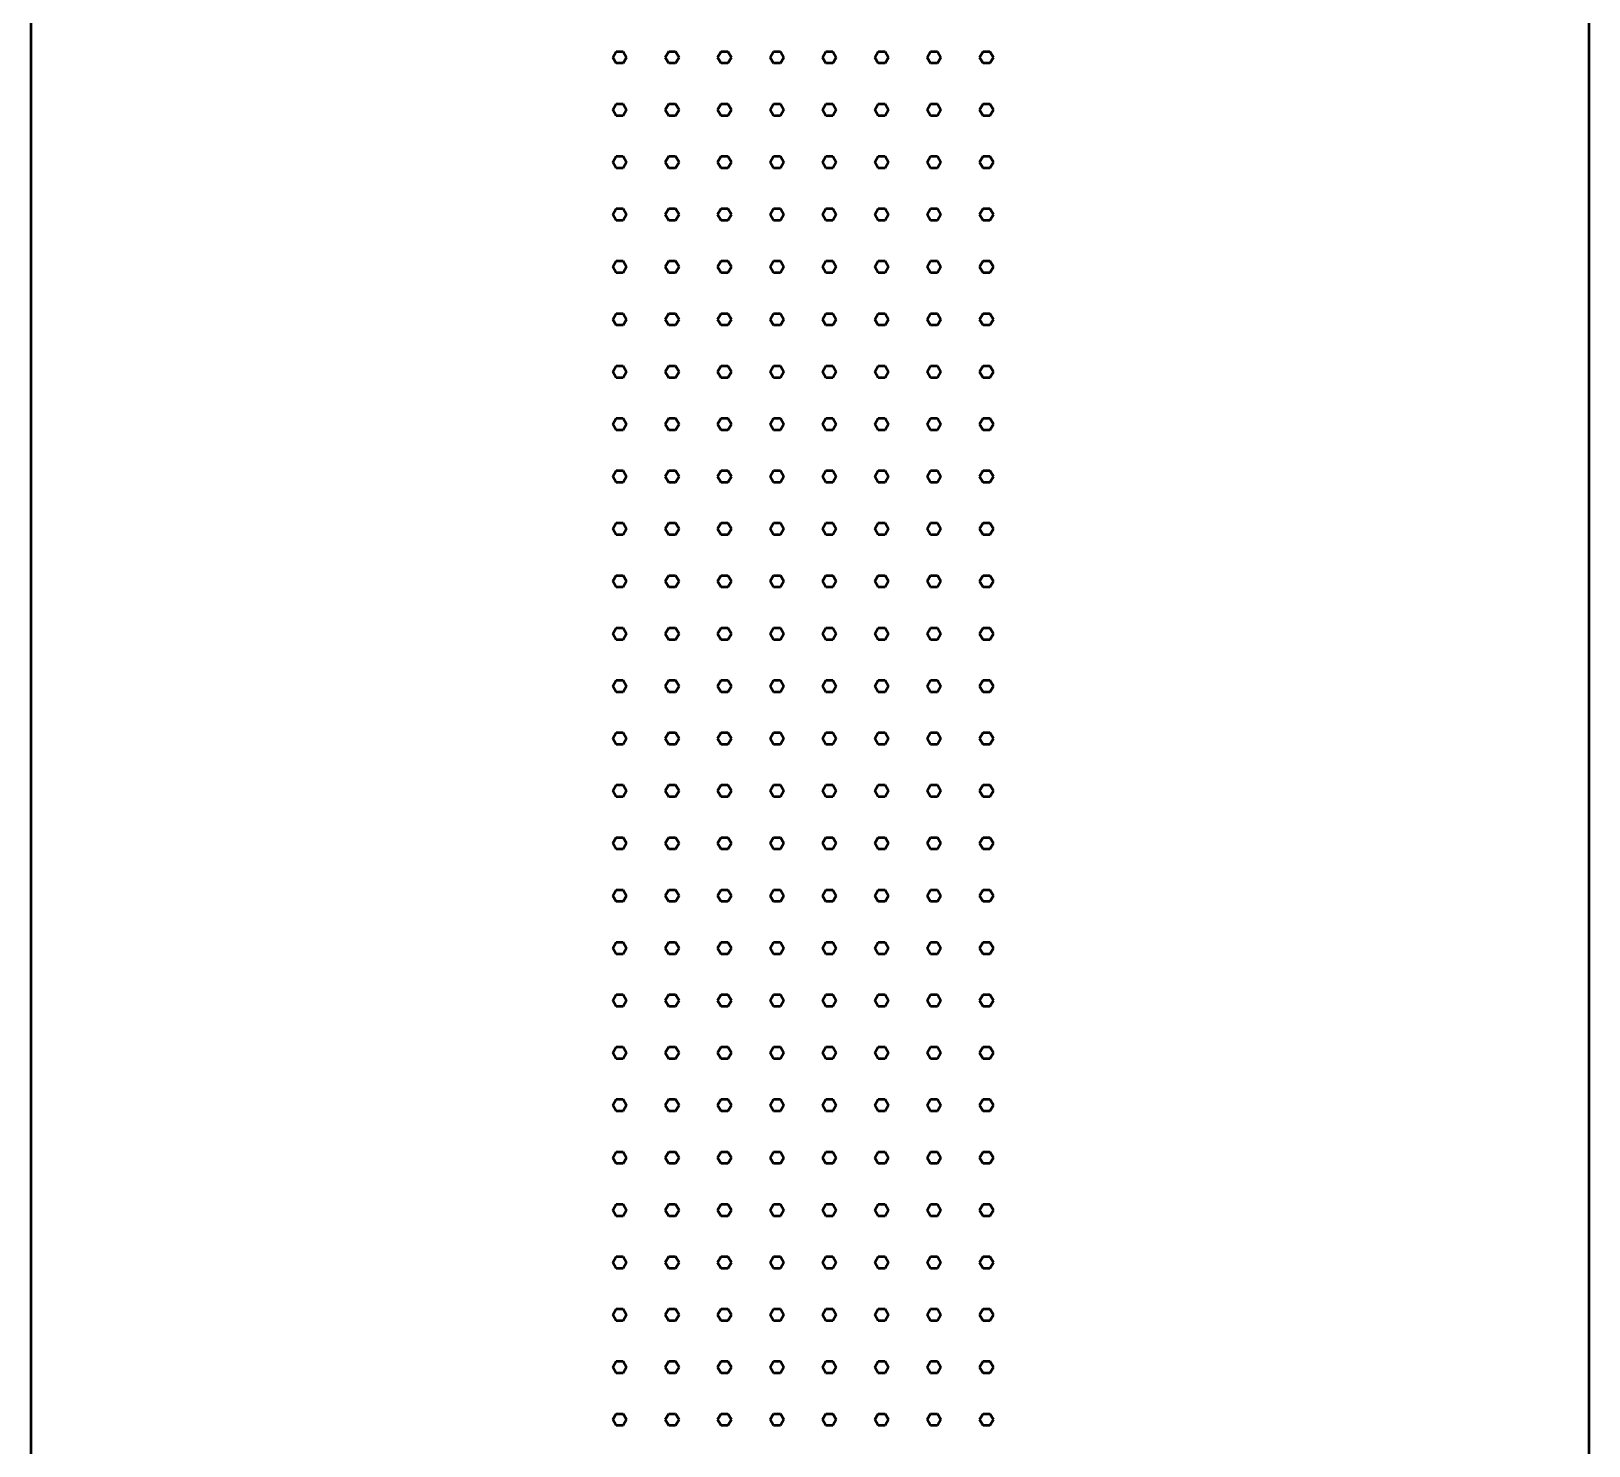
# Model space of a CAD drawing. Header units: millimetres. Extents: x 0 to 114, y -14 to 195.
# Drawn here: x 56.9 to 113.4, y 38.5 to 89.9 of the extents above; entities that cross this region are included whole.
import ezdxf

# ---------------------------------------------------------------- set-up
doc = ezdxf.new("R2010")
doc.units = ezdxf.units.MM
doc.layers.add('Visible (ANSI)', color=7, linetype='Continuous', lineweight=50)

msp = doc.modelspace()

# ---------------------------------------------------------------- linework, layer by layer
at = {"layer": 'Visible (ANSI)'}
for p, q in [((56.873, 10.298), (56.873, 194.422)), ((113.429, 194.422), (113.429, 10.298)), ((77.993, 88.927), (78.118, 89.143)), ((78.118, 88.711), (77.993, 88.927)), ((78.118, 89.143), (78.368, 89.143)), ((78.368, 89.143), (78.493, 88.927)), ((78.493, 88.927), (78.368, 88.711)), ((79.896, 88.927), (80.02, 89.143)), ((80.02, 88.711), (79.896, 88.927)), ((80.02, 89.143), (80.27, 89.143)), ((80.27, 89.143), (80.395, 88.927)), ((80.395, 88.927), (80.27, 88.711)), ((81.798, 88.927), (81.923, 89.143)), ((81.923, 88.711), (81.798, 88.927)), ((81.923, 89.143), (82.172, 89.143)), ((82.172, 89.143), (82.297, 88.927)), ((82.297, 88.927), (82.172, 88.711)), ((83.7, 88.927), (83.825, 89.143)), ((83.825, 88.711), (83.7, 88.927)), ((83.825, 89.143), (84.075, 89.143)), ((84.075, 89.143), (84.2, 88.927)), ((84.2, 88.927), (84.075, 88.711)), ((85.603, 88.927), (85.727, 89.143)), ((85.727, 88.711), (85.603, 88.927)), ((85.727, 89.143), (85.977, 89.143)), ((85.977, 89.143), (86.102, 88.927)), ((86.102, 88.927), (85.977, 88.711)), ((87.505, 88.927), (87.63, 89.143)), ((87.63, 88.711), (87.505, 88.927)), ((87.63, 89.143), (87.879, 89.143)), ((87.879, 89.143), (88.004, 88.927)), ((88.004, 88.927), (87.879, 88.711)), ((89.407, 88.927), (89.532, 89.143)), ((89.532, 88.711), (89.407, 88.927)), ((89.532, 89.143), (89.782, 89.143)), ((89.782, 89.143), (89.907, 88.927)), ((89.907, 88.927), (89.782, 88.711)), ((91.31, 88.927), (91.434, 89.143)), ((91.434, 88.711), (91.31, 88.927)), ((91.434, 89.143), (91.684, 89.143)), ((91.684, 89.143), (91.809, 88.927)), ((91.809, 88.927), (91.684, 88.711)), ((78.368, 88.711), (78.118, 88.711)), ((80.27, 88.711), (80.02, 88.711)), ((82.172, 88.711), (81.923, 88.711)), ((84.075, 88.711), (83.825, 88.711)), ((85.977, 88.711), (85.727, 88.711)), ((87.879, 88.711), (87.63, 88.711)), ((89.782, 88.711), (89.532, 88.711)), ((91.684, 88.711), (91.434, 88.711)), ((77.993, 87.025), (78.118, 87.241)), ((78.118, 87.241), (78.368, 87.241)), ((78.368, 87.241), (78.493, 87.025)), ((79.896, 87.025), (80.02, 87.241)), ((80.02, 87.241), (80.27, 87.241)), ((80.27, 87.241), (80.395, 87.025)), ((81.798, 87.025), (81.923, 87.241)), ((81.923, 87.241), (82.172, 87.241)), ((82.172, 87.241), (82.297, 87.025)), ((83.7, 87.025), (83.825, 87.241)), ((83.825, 87.241), (84.075, 87.241)), ((84.075, 87.241), (84.2, 87.025)), ((85.603, 87.025), (85.727, 87.241)), ((85.727, 87.241), (85.977, 87.241)), ((85.977, 87.241), (86.102, 87.025)), ((87.505, 87.025), (87.63, 87.241)), ((87.63, 87.241), (87.879, 87.241)), ((87.879, 87.241), (88.004, 87.025)), ((89.407, 87.025), (89.532, 87.241)), ((89.532, 87.241), (89.782, 87.241)), ((89.782, 87.241), (89.907, 87.025)), ((91.31, 87.025), (91.434, 87.241)), ((91.434, 87.241), (91.684, 87.241)), ((91.684, 87.241), (91.809, 87.025)), ((78.118, 86.808), (77.993, 87.025)), ((78.368, 86.808), (78.118, 86.808)), ((78.493, 87.025), (78.368, 86.808)), ((80.02, 86.808), (79.896, 87.025)), ((80.27, 86.808), (80.02, 86.808)), ((80.395, 87.025), (80.27, 86.808)), ((81.923, 86.808), (81.798, 87.025)), ((82.172, 86.808), (81.923, 86.808)), ((82.297, 87.025), (82.172, 86.808)), ((83.825, 86.808), (83.7, 87.025)), ((84.075, 86.808), (83.825, 86.808)), ((84.2, 87.025), (84.075, 86.808)), ((85.727, 86.808), (85.603, 87.025)), ((85.977, 86.808), (85.727, 86.808)), ((86.102, 87.025), (85.977, 86.808)), ((87.63, 86.808), (87.505, 87.025)), ((87.879, 86.808), (87.63, 86.808)), ((88.004, 87.025), (87.879, 86.808)), ((89.532, 86.808), (89.407, 87.025)), ((89.782, 86.808), (89.532, 86.808)), ((89.907, 87.025), (89.782, 86.808)), ((91.434, 86.808), (91.31, 87.025)), ((91.684, 86.808), (91.434, 86.808)), ((91.809, 87.025), (91.684, 86.808)), ((77.993, 85.122), (78.118, 85.338)), ((78.118, 84.906), (77.993, 85.122)), ((78.118, 85.338), (78.368, 85.338)), ((78.368, 84.906), (78.118, 84.906)), ((78.368, 85.338), (78.493, 85.122)), ((78.493, 85.122), (78.368, 84.906)), ((79.896, 85.122), (80.02, 85.338)), ((80.02, 84.906), (79.896, 85.122)), ((80.02, 85.338), (80.27, 85.338)), ((80.27, 84.906), (80.02, 84.906)), ((80.27, 85.338), (80.395, 85.122)), ((80.395, 85.122), (80.27, 84.906)), ((81.798, 85.122), (81.923, 85.338)), ((81.923, 84.906), (81.798, 85.122)), ((81.923, 85.338), (82.172, 85.338)), ((82.172, 84.906), (81.923, 84.906)), ((82.172, 85.338), (82.297, 85.122)), ((82.297, 85.122), (82.172, 84.906)), ((83.7, 85.122), (83.825, 85.338)), ((83.825, 84.906), (83.7, 85.122)), ((83.825, 85.338), (84.075, 85.338)), ((84.075, 84.906), (83.825, 84.906)), ((84.075, 85.338), (84.2, 85.122)), ((84.2, 85.122), (84.075, 84.906)), ((85.603, 85.122), (85.727, 85.338)), ((85.727, 84.906), (85.603, 85.122)), ((85.727, 85.338), (85.977, 85.338)), ((85.977, 84.906), (85.727, 84.906)), ((85.977, 85.338), (86.102, 85.122)), ((86.102, 85.122), (85.977, 84.906)), ((87.505, 85.122), (87.63, 85.338)), ((87.63, 84.906), (87.505, 85.122)), ((87.63, 85.338), (87.879, 85.338)), ((87.879, 84.906), (87.63, 84.906)), ((87.879, 85.338), (88.004, 85.122)), ((88.004, 85.122), (87.879, 84.906)), ((89.407, 85.122), (89.532, 85.338)), ((89.532, 84.906), (89.407, 85.122)), ((89.532, 85.338), (89.782, 85.338)), ((89.782, 84.906), (89.532, 84.906)), ((89.782, 85.338), (89.907, 85.122)), ((89.907, 85.122), (89.782, 84.906)), ((91.31, 85.122), (91.434, 85.338)), ((91.434, 84.906), (91.31, 85.122)), ((91.434, 85.338), (91.684, 85.338)), ((91.684, 84.906), (91.434, 84.906)), ((91.684, 85.338), (91.809, 85.122)), ((91.809, 85.122), (91.684, 84.906)), ((77.993, 83.22), (78.118, 83.436)), ((78.118, 83.004), (77.993, 83.22)), ((78.118, 83.436), (78.368, 83.436)), ((78.368, 83.436), (78.493, 83.22)), ((78.493, 83.22), (78.368, 83.004)), ((79.896, 83.22), (80.02, 83.436)), ((80.02, 83.004), (79.896, 83.22)), ((80.02, 83.436), (80.27, 83.436)), ((80.27, 83.436), (80.395, 83.22)), ((80.395, 83.22), (80.27, 83.004)), ((81.798, 83.22), (81.923, 83.436)), ((81.923, 83.004), (81.798, 83.22)), ((81.923, 83.436), (82.172, 83.436)), ((82.172, 83.436), (82.297, 83.22)), ((82.297, 83.22), (82.172, 83.004)), ((83.7, 83.22), (83.825, 83.436)), ((83.825, 83.004), (83.7, 83.22)), ((83.825, 83.436), (84.075, 83.436)), ((84.075, 83.436), (84.2, 83.22)), ((84.2, 83.22), (84.075, 83.004)), ((85.603, 83.22), (85.727, 83.436)), ((85.727, 83.004), (85.603, 83.22)), ((85.727, 83.436), (85.977, 83.436)), ((85.977, 83.436), (86.102, 83.22)), ((86.102, 83.22), (85.977, 83.004)), ((87.505, 83.22), (87.63, 83.436)), ((87.63, 83.004), (87.505, 83.22)), ((87.63, 83.436), (87.879, 83.436)), ((87.879, 83.436), (88.004, 83.22)), ((88.004, 83.22), (87.879, 83.004)), ((89.407, 83.22), (89.532, 83.436)), ((89.532, 83.004), (89.407, 83.22)), ((89.532, 83.436), (89.782, 83.436)), ((89.782, 83.436), (89.907, 83.22)), ((89.907, 83.22), (89.782, 83.004)), ((91.31, 83.22), (91.434, 83.436)), ((91.434, 83.004), (91.31, 83.22)), ((91.434, 83.436), (91.684, 83.436)), ((91.684, 83.436), (91.809, 83.22)), ((91.809, 83.22), (91.684, 83.004)), ((78.368, 83.004), (78.118, 83.004)), ((80.27, 83.004), (80.02, 83.004)), ((82.172, 83.004), (81.923, 83.004)), ((84.075, 83.004), (83.825, 83.004)), ((85.977, 83.004), (85.727, 83.004)), ((87.879, 83.004), (87.63, 83.004)), ((89.782, 83.004), (89.532, 83.004)), ((91.684, 83.004), (91.434, 83.004)), ((77.993, 81.318), (78.118, 81.534)), ((78.118, 81.534), (78.368, 81.534)), ((78.368, 81.534), (78.493, 81.318)), ((79.896, 81.318), (80.02, 81.534)), ((80.02, 81.534), (80.27, 81.534)), ((80.27, 81.534), (80.395, 81.318)), ((81.798, 81.318), (81.923, 81.534)), ((81.923, 81.534), (82.172, 81.534)), ((82.172, 81.534), (82.297, 81.318)), ((83.7, 81.318), (83.825, 81.534)), ((83.825, 81.534), (84.075, 81.534)), ((84.075, 81.534), (84.2, 81.318)), ((85.603, 81.318), (85.727, 81.534)), ((85.727, 81.534), (85.977, 81.534)), ((85.977, 81.534), (86.102, 81.318)), ((87.505, 81.318), (87.63, 81.534)), ((87.63, 81.534), (87.879, 81.534)), ((87.879, 81.534), (88.004, 81.318)), ((89.407, 81.318), (89.532, 81.534)), ((89.532, 81.534), (89.782, 81.534)), ((89.782, 81.534), (89.907, 81.318)), ((91.31, 81.318), (91.434, 81.534)), ((91.434, 81.534), (91.684, 81.534)), ((91.684, 81.534), (91.809, 81.318)), ((78.118, 81.101), (77.993, 81.318)), ((78.368, 81.101), (78.118, 81.101)), ((78.493, 81.318), (78.368, 81.101)), ((80.02, 81.101), (79.896, 81.318)), ((80.27, 81.101), (80.02, 81.101)), ((80.395, 81.318), (80.27, 81.101)), ((81.923, 81.101), (81.798, 81.318)), ((82.172, 81.101), (81.923, 81.101)), ((82.297, 81.318), (82.172, 81.101)), ((83.825, 81.101), (83.7, 81.318)), ((84.075, 81.101), (83.825, 81.101)), ((84.2, 81.318), (84.075, 81.101)), ((85.727, 81.101), (85.603, 81.318)), ((85.977, 81.101), (85.727, 81.101)), ((86.102, 81.318), (85.977, 81.101)), ((87.63, 81.101), (87.505, 81.318)), ((87.879, 81.101), (87.63, 81.101)), ((88.004, 81.318), (87.879, 81.101)), ((89.532, 81.101), (89.407, 81.318)), ((89.782, 81.101), (89.532, 81.101)), ((89.907, 81.318), (89.782, 81.101)), ((91.434, 81.101), (91.31, 81.318)), ((91.684, 81.101), (91.434, 81.101)), ((91.809, 81.318), (91.684, 81.101)), ((77.993, 79.415), (78.118, 79.632)), ((78.118, 79.199), (77.993, 79.415)), ((78.118, 79.632), (78.368, 79.632)), ((78.368, 79.199), (78.118, 79.199)), ((78.368, 79.632), (78.493, 79.415)), ((78.493, 79.415), (78.368, 79.199)), ((79.896, 79.415), (80.02, 79.632)), ((80.02, 79.199), (79.896, 79.415)), ((80.02, 79.632), (80.27, 79.632)), ((80.27, 79.199), (80.02, 79.199)), ((80.27, 79.632), (80.395, 79.415)), ((80.395, 79.415), (80.27, 79.199)), ((81.798, 79.415), (81.923, 79.632)), ((81.923, 79.199), (81.798, 79.415)), ((81.923, 79.632), (82.172, 79.632)), ((82.172, 79.199), (81.923, 79.199)), ((82.172, 79.632), (82.297, 79.415)), ((82.297, 79.415), (82.172, 79.199)), ((83.7, 79.415), (83.825, 79.632)), ((83.825, 79.199), (83.7, 79.415)), ((83.825, 79.632), (84.075, 79.632)), ((84.075, 79.199), (83.825, 79.199)), ((84.075, 79.632), (84.2, 79.415)), ((84.2, 79.415), (84.075, 79.199)), ((85.603, 79.415), (85.727, 79.632)), ((85.727, 79.199), (85.603, 79.415)), ((85.727, 79.632), (85.977, 79.632)), ((85.977, 79.199), (85.727, 79.199)), ((85.977, 79.632), (86.102, 79.415)), ((86.102, 79.415), (85.977, 79.199)), ((87.505, 79.415), (87.63, 79.632)), ((87.63, 79.199), (87.505, 79.415)), ((87.63, 79.632), (87.879, 79.632)), ((87.879, 79.199), (87.63, 79.199)), ((87.879, 79.632), (88.004, 79.415)), ((88.004, 79.415), (87.879, 79.199)), ((89.407, 79.415), (89.532, 79.632)), ((89.532, 79.199), (89.407, 79.415)), ((89.532, 79.632), (89.782, 79.632)), ((89.782, 79.199), (89.532, 79.199)), ((89.782, 79.632), (89.907, 79.415)), ((89.907, 79.415), (89.782, 79.199)), ((91.31, 79.415), (91.434, 79.632)), ((91.434, 79.199), (91.31, 79.415)), ((91.434, 79.632), (91.684, 79.632)), ((91.684, 79.199), (91.434, 79.199)), ((91.684, 79.632), (91.809, 79.415)), ((91.809, 79.415), (91.684, 79.199)), ((77.993, 77.513), (78.118, 77.729)), ((78.118, 77.297), (77.993, 77.513)), ((78.118, 77.729), (78.368, 77.729)), ((78.368, 77.729), (78.493, 77.513)), ((78.493, 77.513), (78.368, 77.297)), ((79.896, 77.513), (80.02, 77.729)), ((80.02, 77.297), (79.896, 77.513)), ((80.02, 77.729), (80.27, 77.729)), ((80.27, 77.729), (80.395, 77.513)), ((80.395, 77.513), (80.27, 77.297)), ((81.798, 77.513), (81.923, 77.729)), ((81.923, 77.297), (81.798, 77.513)), ((81.923, 77.729), (82.172, 77.729)), ((82.172, 77.729), (82.297, 77.513)), ((82.297, 77.513), (82.172, 77.297)), ((83.7, 77.513), (83.825, 77.729)), ((83.825, 77.297), (83.7, 77.513)), ((83.825, 77.729), (84.075, 77.729)), ((84.075, 77.729), (84.2, 77.513)), ((84.2, 77.513), (84.075, 77.297)), ((85.603, 77.513), (85.727, 77.729)), ((85.727, 77.297), (85.603, 77.513)), ((85.727, 77.729), (85.977, 77.729)), ((85.977, 77.729), (86.102, 77.513)), ((86.102, 77.513), (85.977, 77.297)), ((87.505, 77.513), (87.63, 77.729)), ((87.63, 77.297), (87.505, 77.513)), ((87.63, 77.729), (87.879, 77.729)), ((87.879, 77.729), (88.004, 77.513)), ((88.004, 77.513), (87.879, 77.297)), ((89.407, 77.513), (89.532, 77.729)), ((89.532, 77.297), (89.407, 77.513)), ((89.532, 77.729), (89.782, 77.729)), ((89.782, 77.729), (89.907, 77.513)), ((89.907, 77.513), (89.782, 77.297)), ((91.31, 77.513), (91.434, 77.729)), ((91.434, 77.297), (91.31, 77.513)), ((91.434, 77.729), (91.684, 77.729)), ((91.684, 77.729), (91.809, 77.513)), ((91.809, 77.513), (91.684, 77.297)), ((78.368, 77.297), (78.118, 77.297)), ((80.27, 77.297), (80.02, 77.297)), ((82.172, 77.297), (81.923, 77.297)), ((84.075, 77.297), (83.825, 77.297)), ((85.977, 77.297), (85.727, 77.297)), ((87.879, 77.297), (87.63, 77.297)), ((89.782, 77.297), (89.532, 77.297)), ((91.684, 77.297), (91.434, 77.297)), ((77.993, 75.611), (78.118, 75.827)), ((78.118, 75.827), (78.368, 75.827)), ((78.368, 75.827), (78.493, 75.611)), ((79.896, 75.611), (80.02, 75.827)), ((80.02, 75.827), (80.27, 75.827)), ((80.27, 75.827), (80.395, 75.611)), ((81.798, 75.611), (81.923, 75.827)), ((81.923, 75.827), (82.172, 75.827)), ((82.172, 75.827), (82.297, 75.611)), ((83.7, 75.611), (83.825, 75.827)), ((83.825, 75.827), (84.075, 75.827)), ((84.075, 75.827), (84.2, 75.611)), ((85.603, 75.611), (85.727, 75.827)), ((85.727, 75.827), (85.977, 75.827)), ((85.977, 75.827), (86.102, 75.611)), ((87.505, 75.611), (87.63, 75.827)), ((87.63, 75.827), (87.879, 75.827)), ((87.879, 75.827), (88.004, 75.611)), ((89.407, 75.611), (89.532, 75.827)), ((89.532, 75.827), (89.782, 75.827)), ((89.782, 75.827), (89.907, 75.611)), ((91.31, 75.611), (91.434, 75.827)), ((91.434, 75.827), (91.684, 75.827)), ((91.684, 75.827), (91.809, 75.611)), ((78.118, 75.394), (77.993, 75.611)), ((78.368, 75.394), (78.118, 75.394)), ((78.493, 75.611), (78.368, 75.394)), ((80.02, 75.394), (79.896, 75.611)), ((80.27, 75.394), (80.02, 75.394)), ((80.395, 75.611), (80.27, 75.394)), ((81.923, 75.394), (81.798, 75.611)), ((82.172, 75.394), (81.923, 75.394)), ((82.297, 75.611), (82.172, 75.394)), ((83.825, 75.394), (83.7, 75.611)), ((84.075, 75.394), (83.825, 75.394)), ((84.2, 75.611), (84.075, 75.394)), ((85.727, 75.394), (85.603, 75.611)), ((85.977, 75.394), (85.727, 75.394)), ((86.102, 75.611), (85.977, 75.394)), ((87.63, 75.394), (87.505, 75.611)), ((87.879, 75.394), (87.63, 75.394)), ((88.004, 75.611), (87.879, 75.394)), ((89.532, 75.394), (89.407, 75.611)), ((89.782, 75.394), (89.532, 75.394)), ((89.907, 75.611), (89.782, 75.394)), ((91.434, 75.394), (91.31, 75.611)), ((91.684, 75.394), (91.434, 75.394)), ((91.809, 75.611), (91.684, 75.394)), ((77.993, 73.708), (78.118, 73.925)), ((78.118, 73.492), (77.993, 73.708)), ((78.118, 73.925), (78.368, 73.925)), ((78.368, 73.925), (78.493, 73.708)), ((78.493, 73.708), (78.368, 73.492)), ((79.896, 73.708), (80.02, 73.925)), ((80.02, 73.492), (79.896, 73.708)), ((80.02, 73.925), (80.27, 73.925)), ((80.27, 73.925), (80.395, 73.708)), ((80.395, 73.708), (80.27, 73.492)), ((81.798, 73.708), (81.923, 73.925)), ((81.923, 73.492), (81.798, 73.708)), ((81.923, 73.925), (82.172, 73.925)), ((82.172, 73.925), (82.297, 73.708)), ((82.297, 73.708), (82.172, 73.492)), ((83.7, 73.708), (83.825, 73.925)), ((83.825, 73.492), (83.7, 73.708)), ((83.825, 73.925), (84.075, 73.925)), ((84.075, 73.925), (84.2, 73.708)), ((84.2, 73.708), (84.075, 73.492)), ((85.603, 73.708), (85.727, 73.925)), ((85.727, 73.492), (85.603, 73.708)), ((85.727, 73.925), (85.977, 73.925)), ((85.977, 73.925), (86.102, 73.708)), ((86.102, 73.708), (85.977, 73.492)), ((87.505, 73.708), (87.63, 73.925)), ((87.63, 73.492), (87.505, 73.708)), ((87.63, 73.925), (87.879, 73.925)), ((87.879, 73.925), (88.004, 73.708)), ((88.004, 73.708), (87.879, 73.492)), ((89.407, 73.708), (89.532, 73.925)), ((89.532, 73.492), (89.407, 73.708)), ((89.532, 73.925), (89.782, 73.925)), ((89.782, 73.925), (89.907, 73.708)), ((89.907, 73.708), (89.782, 73.492)), ((91.31, 73.708), (91.434, 73.925)), ((91.434, 73.492), (91.31, 73.708)), ((91.434, 73.925), (91.684, 73.925)), ((91.684, 73.925), (91.809, 73.708)), ((91.809, 73.708), (91.684, 73.492)), ((78.368, 73.492), (78.118, 73.492)), ((80.27, 73.492), (80.02, 73.492)), ((82.172, 73.492), (81.923, 73.492)), ((84.075, 73.492), (83.825, 73.492)), ((85.977, 73.492), (85.727, 73.492)), ((87.879, 73.492), (87.63, 73.492)), ((89.782, 73.492), (89.532, 73.492)), ((91.684, 73.492), (91.434, 73.492)), ((77.993, 71.806), (78.118, 72.022)), ((78.118, 72.022), (78.368, 72.022)), ((78.368, 72.022), (78.493, 71.806)), ((79.896, 71.806), (80.02, 72.022)), ((80.02, 72.022), (80.27, 72.022)), ((80.27, 72.022), (80.395, 71.806)), ((81.798, 71.806), (81.923, 72.022)), ((81.923, 72.022), (82.172, 72.022)), ((82.172, 72.022), (82.297, 71.806)), ((83.7, 71.806), (83.825, 72.022)), ((83.825, 72.022), (84.075, 72.022)), ((84.075, 72.022), (84.2, 71.806)), ((85.603, 71.806), (85.727, 72.022)), ((85.727, 72.022), (85.977, 72.022)), ((85.977, 72.022), (86.102, 71.806)), ((87.505, 71.806), (87.63, 72.022)), ((87.63, 72.022), (87.879, 72.022)), ((87.879, 72.022), (88.004, 71.806)), ((89.407, 71.806), (89.532, 72.022)), ((89.532, 72.022), (89.782, 72.022)), ((89.782, 72.022), (89.907, 71.806)), ((91.31, 71.806), (91.434, 72.022)), ((91.434, 72.022), (91.684, 72.022)), ((91.684, 72.022), (91.809, 71.806)), ((78.118, 71.59), (77.993, 71.806)), ((78.368, 71.59), (78.118, 71.59)), ((78.493, 71.806), (78.368, 71.59)), ((80.02, 71.59), (79.896, 71.806)), ((80.27, 71.59), (80.02, 71.59)), ((80.395, 71.806), (80.27, 71.59)), ((81.923, 71.59), (81.798, 71.806)), ((82.172, 71.59), (81.923, 71.59)), ((82.297, 71.806), (82.172, 71.59)), ((83.825, 71.59), (83.7, 71.806)), ((84.075, 71.59), (83.825, 71.59)), ((84.2, 71.806), (84.075, 71.59)), ((85.727, 71.59), (85.603, 71.806)), ((85.977, 71.59), (85.727, 71.59)), ((86.102, 71.806), (85.977, 71.59)), ((87.63, 71.59), (87.505, 71.806)), ((87.879, 71.59), (87.63, 71.59)), ((88.004, 71.806), (87.879, 71.59)), ((89.532, 71.59), (89.407, 71.806)), ((89.782, 71.59), (89.532, 71.59)), ((89.907, 71.806), (89.782, 71.59)), ((91.434, 71.59), (91.31, 71.806)), ((91.684, 71.59), (91.434, 71.59)), ((91.809, 71.806), (91.684, 71.59)), ((77.993, 69.904), (78.118, 70.12)), ((78.118, 69.688), (77.993, 69.904)), ((78.118, 70.12), (78.368, 70.12)), ((78.368, 69.688), (78.118, 69.688)), ((78.368, 70.12), (78.493, 69.904)), ((78.493, 69.904), (78.368, 69.688)), ((79.896, 69.904), (80.02, 70.12)), ((80.02, 69.688), (79.896, 69.904)), ((80.02, 70.12), (80.27, 70.12)), ((80.27, 69.688), (80.02, 69.688)), ((80.27, 70.12), (80.395, 69.904)), ((80.395, 69.904), (80.27, 69.688)), ((81.798, 69.904), (81.923, 70.12)), ((81.923, 69.688), (81.798, 69.904)), ((81.923, 70.12), (82.172, 70.12)), ((82.172, 69.688), (81.923, 69.688)), ((82.172, 70.12), (82.297, 69.904)), ((82.297, 69.904), (82.172, 69.688)), ((83.7, 69.904), (83.825, 70.12)), ((83.825, 69.688), (83.7, 69.904)), ((83.825, 70.12), (84.075, 70.12)), ((84.075, 69.688), (83.825, 69.688)), ((84.075, 70.12), (84.2, 69.904)), ((84.2, 69.904), (84.075, 69.688)), ((85.603, 69.904), (85.727, 70.12)), ((85.727, 69.688), (85.603, 69.904)), ((85.727, 70.12), (85.977, 70.12)), ((85.977, 69.688), (85.727, 69.688)), ((85.977, 70.12), (86.102, 69.904)), ((86.102, 69.904), (85.977, 69.688)), ((87.505, 69.904), (87.63, 70.12)), ((87.63, 69.688), (87.505, 69.904)), ((87.63, 70.12), (87.879, 70.12)), ((87.879, 69.688), (87.63, 69.688)), ((87.879, 70.12), (88.004, 69.904)), ((88.004, 69.904), (87.879, 69.688)), ((89.407, 69.904), (89.532, 70.12)), ((89.532, 69.688), (89.407, 69.904)), ((89.532, 70.12), (89.782, 70.12)), ((89.782, 69.688), (89.532, 69.688)), ((89.782, 70.12), (89.907, 69.904)), ((89.907, 69.904), (89.782, 69.688)), ((91.31, 69.904), (91.434, 70.12)), ((91.434, 69.688), (91.31, 69.904)), ((91.434, 70.12), (91.684, 70.12)), ((91.684, 69.688), (91.434, 69.688)), ((91.684, 70.12), (91.809, 69.904)), ((91.809, 69.904), (91.684, 69.688)), ((77.993, 68.001), (78.118, 68.218)), ((78.118, 67.785), (77.993, 68.001)), ((78.118, 68.218), (78.368, 68.218)), ((78.368, 68.218), (78.493, 68.001)), ((78.493, 68.001), (78.368, 67.785)), ((79.896, 68.001), (80.02, 68.218)), ((80.02, 67.785), (79.896, 68.001)), ((80.02, 68.218), (80.27, 68.218)), ((80.27, 68.218), (80.395, 68.001)), ((80.395, 68.001), (80.27, 67.785)), ((81.798, 68.001), (81.923, 68.218)), ((81.923, 67.785), (81.798, 68.001)), ((81.923, 68.218), (82.172, 68.218)), ((82.172, 68.218), (82.297, 68.001)), ((82.297, 68.001), (82.172, 67.785)), ((83.7, 68.001), (83.825, 68.218)), ((83.825, 67.785), (83.7, 68.001)), ((83.825, 68.218), (84.075, 68.218)), ((84.075, 68.218), (84.2, 68.001)), ((84.2, 68.001), (84.075, 67.785)), ((85.603, 68.001), (85.727, 68.218)), ((85.727, 67.785), (85.603, 68.001)), ((85.727, 68.218), (85.977, 68.218)), ((85.977, 68.218), (86.102, 68.001)), ((86.102, 68.001), (85.977, 67.785)), ((87.505, 68.001), (87.63, 68.218)), ((87.63, 67.785), (87.505, 68.001)), ((87.63, 68.218), (87.879, 68.218)), ((87.879, 68.218), (88.004, 68.001)), ((88.004, 68.001), (87.879, 67.785)), ((89.407, 68.001), (89.532, 68.218)), ((89.532, 67.785), (89.407, 68.001)), ((89.532, 68.218), (89.782, 68.218)), ((89.782, 68.218), (89.907, 68.001)), ((89.907, 68.001), (89.782, 67.785)), ((91.31, 68.001), (91.434, 68.218)), ((91.434, 67.785), (91.31, 68.001)), ((91.434, 68.218), (91.684, 68.218)), ((91.684, 68.218), (91.809, 68.001)), ((91.809, 68.001), (91.684, 67.785)), ((78.368, 67.785), (78.118, 67.785)), ((80.27, 67.785), (80.02, 67.785)), ((82.172, 67.785), (81.923, 67.785)), ((84.075, 67.785), (83.825, 67.785)), ((85.977, 67.785), (85.727, 67.785)), ((87.879, 67.785), (87.63, 67.785)), ((89.782, 67.785), (89.532, 67.785)), ((91.684, 67.785), (91.434, 67.785)), ((77.993, 66.099), (78.118, 66.315)), ((78.118, 66.315), (78.368, 66.315)), ((78.368, 66.315), (78.493, 66.099)), ((79.896, 66.099), (80.02, 66.315)), ((80.02, 66.315), (80.27, 66.315)), ((80.27, 66.315), (80.395, 66.099)), ((81.798, 66.099), (81.923, 66.315)), ((81.923, 66.315), (82.172, 66.315)), ((82.172, 66.315), (82.297, 66.099)), ((83.7, 66.099), (83.825, 66.315)), ((83.825, 66.315), (84.075, 66.315)), ((84.075, 66.315), (84.2, 66.099)), ((85.603, 66.099), (85.727, 66.315)), ((85.727, 66.315), (85.977, 66.315)), ((85.977, 66.315), (86.102, 66.099)), ((87.505, 66.099), (87.63, 66.315)), ((87.63, 66.315), (87.879, 66.315)), ((87.879, 66.315), (88.004, 66.099)), ((89.407, 66.099), (89.532, 66.315)), ((89.532, 66.315), (89.782, 66.315)), ((89.782, 66.315), (89.907, 66.099)), ((91.31, 66.099), (91.434, 66.315)), ((91.434, 66.315), (91.684, 66.315)), ((91.684, 66.315), (91.809, 66.099)), ((78.118, 65.883), (77.993, 66.099)), ((78.368, 65.883), (78.118, 65.883)), ((78.493, 66.099), (78.368, 65.883)), ((80.02, 65.883), (79.896, 66.099)), ((80.27, 65.883), (80.02, 65.883)), ((80.395, 66.099), (80.27, 65.883)), ((81.923, 65.883), (81.798, 66.099)), ((82.172, 65.883), (81.923, 65.883)), ((82.297, 66.099), (82.172, 65.883)), ((83.825, 65.883), (83.7, 66.099)), ((84.075, 65.883), (83.825, 65.883)), ((84.2, 66.099), (84.075, 65.883)), ((85.727, 65.883), (85.603, 66.099)), ((85.977, 65.883), (85.727, 65.883)), ((86.102, 66.099), (85.977, 65.883)), ((87.63, 65.883), (87.505, 66.099)), ((87.879, 65.883), (87.63, 65.883)), ((88.004, 66.099), (87.879, 65.883)), ((89.532, 65.883), (89.407, 66.099)), ((89.782, 65.883), (89.532, 65.883)), ((89.907, 66.099), (89.782, 65.883)), ((91.434, 65.883), (91.31, 66.099)), ((91.684, 65.883), (91.434, 65.883)), ((91.809, 66.099), (91.684, 65.883)), ((77.993, 64.197), (78.118, 64.413)), ((78.118, 63.981), (77.993, 64.197)), ((78.118, 64.413), (78.368, 64.413)), ((78.368, 63.981), (78.118, 63.981)), ((78.368, 64.413), (78.493, 64.197)), ((78.493, 64.197), (78.368, 63.981)), ((79.896, 64.197), (80.02, 64.413)), ((80.02, 63.981), (79.896, 64.197)), ((80.02, 64.413), (80.27, 64.413)), ((80.27, 63.981), (80.02, 63.981)), ((80.27, 64.413), (80.395, 64.197)), ((80.395, 64.197), (80.27, 63.981)), ((81.798, 64.197), (81.923, 64.413)), ((81.923, 63.981), (81.798, 64.197)), ((81.923, 64.413), (82.172, 64.413)), ((82.172, 63.981), (81.923, 63.981)), ((82.172, 64.413), (82.297, 64.197)), ((82.297, 64.197), (82.172, 63.981)), ((83.7, 64.197), (83.825, 64.413)), ((83.825, 63.981), (83.7, 64.197)), ((83.825, 64.413), (84.075, 64.413)), ((84.075, 63.981), (83.825, 63.981)), ((84.075, 64.413), (84.2, 64.197)), ((84.2, 64.197), (84.075, 63.981)), ((85.603, 64.197), (85.727, 64.413)), ((85.727, 63.981), (85.603, 64.197)), ((85.727, 64.413), (85.977, 64.413)), ((85.977, 63.981), (85.727, 63.981)), ((85.977, 64.413), (86.102, 64.197)), ((86.102, 64.197), (85.977, 63.981)), ((87.505, 64.197), (87.63, 64.413)), ((87.63, 63.981), (87.505, 64.197)), ((87.63, 64.413), (87.879, 64.413)), ((87.879, 63.981), (87.63, 63.981)), ((87.879, 64.413), (88.004, 64.197)), ((88.004, 64.197), (87.879, 63.981)), ((89.407, 64.197), (89.532, 64.413)), ((89.532, 63.981), (89.407, 64.197)), ((89.532, 64.413), (89.782, 64.413)), ((89.782, 63.981), (89.532, 63.981)), ((89.782, 64.413), (89.907, 64.197)), ((89.907, 64.197), (89.782, 63.981)), ((91.31, 64.197), (91.434, 64.413)), ((91.434, 63.981), (91.31, 64.197)), ((91.434, 64.413), (91.684, 64.413)), ((91.684, 63.981), (91.434, 63.981)), ((91.684, 64.413), (91.809, 64.197)), ((91.809, 64.197), (91.684, 63.981)), ((77.993, 62.294), (78.118, 62.511)), ((78.118, 62.078), (77.993, 62.294)), ((78.118, 62.511), (78.368, 62.511)), ((78.368, 62.511), (78.493, 62.294)), ((78.493, 62.294), (78.368, 62.078)), ((79.896, 62.294), (80.02, 62.511)), ((80.02, 62.078), (79.896, 62.294)), ((80.02, 62.511), (80.27, 62.511)), ((80.27, 62.511), (80.395, 62.294)), ((80.395, 62.294), (80.27, 62.078)), ((81.798, 62.294), (81.923, 62.511)), ((81.923, 62.078), (81.798, 62.294)), ((81.923, 62.511), (82.172, 62.511)), ((82.172, 62.511), (82.297, 62.294)), ((82.297, 62.294), (82.172, 62.078)), ((83.7, 62.294), (83.825, 62.511)), ((83.825, 62.078), (83.7, 62.294)), ((83.825, 62.511), (84.075, 62.511)), ((84.075, 62.511), (84.2, 62.294)), ((84.2, 62.294), (84.075, 62.078)), ((85.603, 62.294), (85.727, 62.511)), ((85.727, 62.078), (85.603, 62.294)), ((85.727, 62.511), (85.977, 62.511)), ((85.977, 62.511), (86.102, 62.294)), ((86.102, 62.294), (85.977, 62.078)), ((87.505, 62.294), (87.63, 62.511)), ((87.63, 62.078), (87.505, 62.294)), ((87.63, 62.511), (87.879, 62.511)), ((87.879, 62.511), (88.004, 62.294)), ((88.004, 62.294), (87.879, 62.078)), ((89.407, 62.294), (89.532, 62.511)), ((89.532, 62.078), (89.407, 62.294)), ((89.532, 62.511), (89.782, 62.511)), ((89.782, 62.511), (89.907, 62.294)), ((89.907, 62.294), (89.782, 62.078)), ((91.31, 62.294), (91.434, 62.511)), ((91.434, 62.078), (91.31, 62.294)), ((91.434, 62.511), (91.684, 62.511)), ((91.684, 62.511), (91.809, 62.294)), ((91.809, 62.294), (91.684, 62.078)), ((78.368, 62.078), (78.118, 62.078)), ((80.27, 62.078), (80.02, 62.078)), ((82.172, 62.078), (81.923, 62.078)), ((84.075, 62.078), (83.825, 62.078)), ((85.977, 62.078), (85.727, 62.078)), ((87.879, 62.078), (87.63, 62.078)), ((89.782, 62.078), (89.532, 62.078)), ((91.684, 62.078), (91.434, 62.078)), ((77.993, 60.392), (78.118, 60.608)), ((78.118, 60.608), (78.368, 60.608)), ((78.368, 60.608), (78.493, 60.392)), ((79.896, 60.392), (80.02, 60.608)), ((80.02, 60.608), (80.27, 60.608)), ((80.27, 60.608), (80.395, 60.392)), ((81.798, 60.392), (81.923, 60.608)), ((81.923, 60.608), (82.172, 60.608)), ((82.172, 60.608), (82.297, 60.392)), ((83.7, 60.392), (83.825, 60.608)), ((83.825, 60.608), (84.075, 60.608)), ((84.075, 60.608), (84.2, 60.392)), ((85.603, 60.392), (85.727, 60.608)), ((85.727, 60.608), (85.977, 60.608)), ((85.977, 60.608), (86.102, 60.392)), ((87.505, 60.392), (87.63, 60.608)), ((87.63, 60.608), (87.879, 60.608)), ((87.879, 60.608), (88.004, 60.392)), ((89.407, 60.392), (89.532, 60.608)), ((89.532, 60.608), (89.782, 60.608)), ((89.782, 60.608), (89.907, 60.392)), ((91.31, 60.392), (91.434, 60.608)), ((91.434, 60.608), (91.684, 60.608)), ((91.684, 60.608), (91.809, 60.392)), ((78.118, 60.176), (77.993, 60.392)), ((78.368, 60.176), (78.118, 60.176)), ((78.493, 60.392), (78.368, 60.176)), ((80.02, 60.176), (79.896, 60.392)), ((80.27, 60.176), (80.02, 60.176)), ((80.395, 60.392), (80.27, 60.176)), ((81.923, 60.176), (81.798, 60.392)), ((82.172, 60.176), (81.923, 60.176)), ((82.297, 60.392), (82.172, 60.176)), ((83.825, 60.176), (83.7, 60.392)), ((84.075, 60.176), (83.825, 60.176)), ((84.2, 60.392), (84.075, 60.176)), ((85.727, 60.176), (85.603, 60.392)), ((85.977, 60.176), (85.727, 60.176)), ((86.102, 60.392), (85.977, 60.176)), ((87.63, 60.176), (87.505, 60.392)), ((87.879, 60.176), (87.63, 60.176)), ((88.004, 60.392), (87.879, 60.176)), ((89.532, 60.176), (89.407, 60.392)), ((89.782, 60.176), (89.532, 60.176)), ((89.907, 60.392), (89.782, 60.176)), ((91.434, 60.176), (91.31, 60.392)), ((91.684, 60.176), (91.434, 60.176)), ((91.809, 60.392), (91.684, 60.176)), ((77.993, 58.49), (78.118, 58.706)), ((78.118, 58.274), (77.993, 58.49)), ((78.118, 58.706), (78.368, 58.706)), ((78.368, 58.274), (78.118, 58.274)), ((78.368, 58.706), (78.493, 58.49)), ((78.493, 58.49), (78.368, 58.274)), ((79.896, 58.49), (80.02, 58.706)), ((80.02, 58.274), (79.896, 58.49)), ((80.02, 58.706), (80.27, 58.706)), ((80.27, 58.274), (80.02, 58.274)), ((80.27, 58.706), (80.395, 58.49)), ((80.395, 58.49), (80.27, 58.274)), ((81.798, 58.49), (81.923, 58.706)), ((81.923, 58.274), (81.798, 58.49)), ((81.923, 58.706), (82.172, 58.706)), ((82.172, 58.274), (81.923, 58.274)), ((82.172, 58.706), (82.297, 58.49)), ((82.297, 58.49), (82.172, 58.274)), ((83.7, 58.49), (83.825, 58.706)), ((83.825, 58.274), (83.7, 58.49)), ((83.825, 58.706), (84.075, 58.706)), ((84.075, 58.274), (83.825, 58.274)), ((84.075, 58.706), (84.2, 58.49)), ((84.2, 58.49), (84.075, 58.274)), ((85.603, 58.49), (85.727, 58.706)), ((85.727, 58.274), (85.603, 58.49)), ((85.727, 58.706), (85.977, 58.706)), ((85.977, 58.274), (85.727, 58.274)), ((85.977, 58.706), (86.102, 58.49)), ((86.102, 58.49), (85.977, 58.274)), ((87.505, 58.49), (87.63, 58.706)), ((87.63, 58.274), (87.505, 58.49)), ((87.63, 58.706), (87.879, 58.706)), ((87.879, 58.274), (87.63, 58.274)), ((87.879, 58.706), (88.004, 58.49)), ((88.004, 58.49), (87.879, 58.274)), ((89.407, 58.49), (89.532, 58.706)), ((89.532, 58.274), (89.407, 58.49)), ((89.532, 58.706), (89.782, 58.706)), ((89.782, 58.274), (89.532, 58.274)), ((89.782, 58.706), (89.907, 58.49)), ((89.907, 58.49), (89.782, 58.274)), ((91.31, 58.49), (91.434, 58.706)), ((91.434, 58.274), (91.31, 58.49)), ((91.434, 58.706), (91.684, 58.706)), ((91.684, 58.274), (91.434, 58.274)), ((91.684, 58.706), (91.809, 58.49)), ((91.809, 58.49), (91.684, 58.274)), ((77.993, 56.588), (78.118, 56.804)), ((78.118, 56.371), (77.993, 56.588)), ((78.118, 56.804), (78.368, 56.804)), ((78.368, 56.804), (78.493, 56.588)), ((78.493, 56.588), (78.368, 56.371)), ((79.896, 56.588), (80.02, 56.804)), ((80.02, 56.371), (79.896, 56.588)), ((80.02, 56.804), (80.27, 56.804)), ((80.27, 56.804), (80.395, 56.588)), ((80.395, 56.588), (80.27, 56.371)), ((81.798, 56.588), (81.923, 56.804)), ((81.923, 56.371), (81.798, 56.588)), ((81.923, 56.804), (82.172, 56.804)), ((82.172, 56.804), (82.297, 56.588)), ((82.297, 56.588), (82.172, 56.371)), ((83.7, 56.588), (83.825, 56.804)), ((83.825, 56.371), (83.7, 56.588)), ((83.825, 56.804), (84.075, 56.804)), ((84.075, 56.804), (84.2, 56.588)), ((84.2, 56.588), (84.075, 56.371)), ((85.603, 56.588), (85.727, 56.804)), ((85.727, 56.371), (85.603, 56.588)), ((85.727, 56.804), (85.977, 56.804)), ((85.977, 56.804), (86.102, 56.588)), ((86.102, 56.588), (85.977, 56.371)), ((87.505, 56.588), (87.63, 56.804)), ((87.63, 56.371), (87.505, 56.588)), ((87.63, 56.804), (87.879, 56.804)), ((87.879, 56.804), (88.004, 56.588)), ((88.004, 56.588), (87.879, 56.371)), ((89.407, 56.588), (89.532, 56.804)), ((89.532, 56.371), (89.407, 56.588)), ((89.532, 56.804), (89.782, 56.804)), ((89.782, 56.804), (89.907, 56.588)), ((89.907, 56.588), (89.782, 56.371)), ((91.31, 56.588), (91.434, 56.804)), ((91.434, 56.371), (91.31, 56.588)), ((91.434, 56.804), (91.684, 56.804)), ((91.684, 56.804), (91.809, 56.588)), ((91.809, 56.588), (91.684, 56.371)), ((78.368, 56.371), (78.118, 56.371)), ((80.27, 56.371), (80.02, 56.371)), ((82.172, 56.371), (81.923, 56.371)), ((84.075, 56.371), (83.825, 56.371)), ((85.977, 56.371), (85.727, 56.371)), ((87.879, 56.371), (87.63, 56.371)), ((89.782, 56.371), (89.532, 56.371)), ((91.684, 56.371), (91.434, 56.371)), ((77.993, 54.685), (78.118, 54.901)), ((78.118, 54.901), (78.368, 54.901)), ((78.368, 54.901), (78.493, 54.685)), ((79.896, 54.685), (80.02, 54.901)), ((80.02, 54.901), (80.27, 54.901)), ((80.27, 54.901), (80.395, 54.685)), ((81.798, 54.685), (81.923, 54.901)), ((81.923, 54.901), (82.172, 54.901)), ((82.172, 54.901), (82.297, 54.685)), ((83.7, 54.685), (83.825, 54.901)), ((83.825, 54.901), (84.075, 54.901)), ((84.075, 54.901), (84.2, 54.685)), ((85.603, 54.685), (85.727, 54.901)), ((85.727, 54.901), (85.977, 54.901)), ((85.977, 54.901), (86.102, 54.685)), ((87.505, 54.685), (87.63, 54.901)), ((87.63, 54.901), (87.879, 54.901)), ((87.879, 54.901), (88.004, 54.685)), ((89.407, 54.685), (89.532, 54.901)), ((89.532, 54.901), (89.782, 54.901)), ((89.782, 54.901), (89.907, 54.685)), ((91.31, 54.685), (91.434, 54.901)), ((91.434, 54.901), (91.684, 54.901)), ((91.684, 54.901), (91.809, 54.685)), ((78.118, 54.469), (77.993, 54.685)), ((78.368, 54.469), (78.118, 54.469)), ((78.493, 54.685), (78.368, 54.469)), ((80.02, 54.469), (79.896, 54.685)), ((80.27, 54.469), (80.02, 54.469)), ((80.395, 54.685), (80.27, 54.469)), ((81.923, 54.469), (81.798, 54.685)), ((82.172, 54.469), (81.923, 54.469)), ((82.297, 54.685), (82.172, 54.469)), ((83.825, 54.469), (83.7, 54.685)), ((84.075, 54.469), (83.825, 54.469)), ((84.2, 54.685), (84.075, 54.469)), ((85.727, 54.469), (85.603, 54.685)), ((85.977, 54.469), (85.727, 54.469)), ((86.102, 54.685), (85.977, 54.469)), ((87.63, 54.469), (87.505, 54.685)), ((87.879, 54.469), (87.63, 54.469)), ((88.004, 54.685), (87.879, 54.469)), ((89.532, 54.469), (89.407, 54.685)), ((89.782, 54.469), (89.532, 54.469)), ((89.907, 54.685), (89.782, 54.469)), ((91.434, 54.469), (91.31, 54.685)), ((91.684, 54.469), (91.434, 54.469)), ((91.809, 54.685), (91.684, 54.469)), ((77.993, 52.783), (78.118, 52.999)), ((78.118, 52.567), (77.993, 52.783)), ((78.118, 52.999), (78.368, 52.999)), ((78.368, 52.999), (78.493, 52.783)), ((78.493, 52.783), (78.368, 52.567)), ((79.896, 52.783), (80.02, 52.999)), ((80.02, 52.567), (79.896, 52.783)), ((80.02, 52.999), (80.27, 52.999)), ((80.27, 52.999), (80.395, 52.783)), ((80.395, 52.783), (80.27, 52.567)), ((81.798, 52.783), (81.923, 52.999)), ((81.923, 52.567), (81.798, 52.783)), ((81.923, 52.999), (82.172, 52.999)), ((82.172, 52.999), (82.297, 52.783)), ((82.297, 52.783), (82.172, 52.567)), ((83.7, 52.783), (83.825, 52.999)), ((83.825, 52.567), (83.7, 52.783)), ((83.825, 52.999), (84.075, 52.999)), ((84.075, 52.999), (84.2, 52.783)), ((84.2, 52.783), (84.075, 52.567)), ((85.603, 52.783), (85.727, 52.999)), ((85.727, 52.567), (85.603, 52.783)), ((85.727, 52.999), (85.977, 52.999)), ((85.977, 52.999), (86.102, 52.783)), ((86.102, 52.783), (85.977, 52.567)), ((87.505, 52.783), (87.63, 52.999)), ((87.63, 52.567), (87.505, 52.783)), ((87.63, 52.999), (87.879, 52.999)), ((87.879, 52.999), (88.004, 52.783)), ((88.004, 52.783), (87.879, 52.567)), ((89.407, 52.783), (89.532, 52.999)), ((89.532, 52.567), (89.407, 52.783)), ((89.532, 52.999), (89.782, 52.999)), ((89.782, 52.999), (89.907, 52.783)), ((89.907, 52.783), (89.782, 52.567)), ((91.31, 52.783), (91.434, 52.999)), ((91.434, 52.567), (91.31, 52.783)), ((91.434, 52.999), (91.684, 52.999)), ((91.684, 52.999), (91.809, 52.783)), ((91.809, 52.783), (91.684, 52.567)), ((78.368, 52.567), (78.118, 52.567)), ((80.27, 52.567), (80.02, 52.567)), ((82.172, 52.567), (81.923, 52.567)), ((84.075, 52.567), (83.825, 52.567)), ((85.977, 52.567), (85.727, 52.567)), ((87.879, 52.567), (87.63, 52.567)), ((89.782, 52.567), (89.532, 52.567)), ((91.684, 52.567), (91.434, 52.567)), ((77.993, 50.881), (78.118, 51.097)), ((78.118, 51.097), (78.368, 51.097)), ((78.368, 51.097), (78.493, 50.881)), ((79.896, 50.881), (80.02, 51.097)), ((80.02, 51.097), (80.27, 51.097)), ((80.27, 51.097), (80.395, 50.881)), ((81.798, 50.881), (81.923, 51.097)), ((81.923, 51.097), (82.172, 51.097)), ((82.172, 51.097), (82.297, 50.881)), ((83.7, 50.881), (83.825, 51.097)), ((83.825, 51.097), (84.075, 51.097)), ((84.075, 51.097), (84.2, 50.881)), ((85.603, 50.881), (85.727, 51.097)), ((85.727, 51.097), (85.977, 51.097)), ((85.977, 51.097), (86.102, 50.881)), ((87.505, 50.881), (87.63, 51.097)), ((87.63, 51.097), (87.879, 51.097)), ((87.879, 51.097), (88.004, 50.881)), ((89.407, 50.881), (89.532, 51.097)), ((89.532, 51.097), (89.782, 51.097)), ((89.782, 51.097), (89.907, 50.881)), ((91.31, 50.881), (91.434, 51.097)), ((91.434, 51.097), (91.684, 51.097)), ((91.684, 51.097), (91.809, 50.881)), ((78.118, 50.664), (77.993, 50.881)), ((78.368, 50.664), (78.118, 50.664)), ((78.493, 50.881), (78.368, 50.664)), ((80.02, 50.664), (79.896, 50.881)), ((80.27, 50.664), (80.02, 50.664)), ((80.395, 50.881), (80.27, 50.664)), ((81.923, 50.664), (81.798, 50.881)), ((82.172, 50.664), (81.923, 50.664)), ((82.297, 50.881), (82.172, 50.664)), ((83.825, 50.664), (83.7, 50.881)), ((84.075, 50.664), (83.825, 50.664)), ((84.2, 50.881), (84.075, 50.664)), ((85.727, 50.664), (85.603, 50.881)), ((85.977, 50.664), (85.727, 50.664)), ((86.102, 50.881), (85.977, 50.664)), ((87.63, 50.664), (87.505, 50.881)), ((87.879, 50.664), (87.63, 50.664)), ((88.004, 50.881), (87.879, 50.664)), ((89.532, 50.664), (89.407, 50.881)), ((89.782, 50.664), (89.532, 50.664)), ((89.907, 50.881), (89.782, 50.664)), ((91.434, 50.664), (91.31, 50.881)), ((91.684, 50.664), (91.434, 50.664)), ((91.809, 50.881), (91.684, 50.664)), ((77.993, 48.978), (78.118, 49.194)), ((78.118, 48.762), (77.993, 48.978)), ((78.118, 49.194), (78.368, 49.194)), ((78.368, 48.762), (78.118, 48.762)), ((78.368, 49.194), (78.493, 48.978)), ((78.493, 48.978), (78.368, 48.762)), ((79.896, 48.978), (80.02, 49.194)), ((80.02, 48.762), (79.896, 48.978)), ((80.02, 49.194), (80.27, 49.194)), ((80.27, 48.762), (80.02, 48.762)), ((80.27, 49.194), (80.395, 48.978)), ((80.395, 48.978), (80.27, 48.762)), ((81.798, 48.978), (81.923, 49.194)), ((81.923, 48.762), (81.798, 48.978)), ((81.923, 49.194), (82.172, 49.194)), ((82.172, 48.762), (81.923, 48.762)), ((82.172, 49.194), (82.297, 48.978)), ((82.297, 48.978), (82.172, 48.762)), ((83.7, 48.978), (83.825, 49.194)), ((83.825, 48.762), (83.7, 48.978)), ((83.825, 49.194), (84.075, 49.194)), ((84.075, 48.762), (83.825, 48.762)), ((84.075, 49.194), (84.2, 48.978)), ((84.2, 48.978), (84.075, 48.762)), ((85.603, 48.978), (85.727, 49.194)), ((85.727, 48.762), (85.603, 48.978)), ((85.727, 49.194), (85.977, 49.194)), ((85.977, 48.762), (85.727, 48.762)), ((85.977, 49.194), (86.102, 48.978)), ((86.102, 48.978), (85.977, 48.762)), ((87.505, 48.978), (87.63, 49.194)), ((87.63, 48.762), (87.505, 48.978)), ((87.63, 49.194), (87.879, 49.194)), ((87.879, 48.762), (87.63, 48.762)), ((87.879, 49.194), (88.004, 48.978)), ((88.004, 48.978), (87.879, 48.762)), ((89.407, 48.978), (89.532, 49.194)), ((89.532, 48.762), (89.407, 48.978)), ((89.532, 49.194), (89.782, 49.194)), ((89.782, 48.762), (89.532, 48.762)), ((89.782, 49.194), (89.907, 48.978)), ((89.907, 48.978), (89.782, 48.762)), ((91.31, 48.978), (91.434, 49.194)), ((91.434, 48.762), (91.31, 48.978)), ((91.434, 49.194), (91.684, 49.194)), ((91.684, 48.762), (91.434, 48.762)), ((91.684, 49.194), (91.809, 48.978)), ((91.809, 48.978), (91.684, 48.762)), ((77.993, 47.076), (78.118, 47.292)), ((78.118, 46.86), (77.993, 47.076)), ((78.118, 47.292), (78.368, 47.292)), ((78.368, 47.292), (78.493, 47.076)), ((78.493, 47.076), (78.368, 46.86)), ((79.896, 47.076), (80.02, 47.292)), ((80.02, 46.86), (79.896, 47.076)), ((80.02, 47.292), (80.27, 47.292)), ((80.27, 47.292), (80.395, 47.076)), ((80.395, 47.076), (80.27, 46.86)), ((81.798, 47.076), (81.923, 47.292)), ((81.923, 46.86), (81.798, 47.076)), ((81.923, 47.292), (82.172, 47.292)), ((82.172, 47.292), (82.297, 47.076)), ((82.297, 47.076), (82.172, 46.86)), ((83.7, 47.076), (83.825, 47.292)), ((83.825, 46.86), (83.7, 47.076)), ((83.825, 47.292), (84.075, 47.292)), ((84.075, 47.292), (84.2, 47.076)), ((84.2, 47.076), (84.075, 46.86)), ((85.603, 47.076), (85.727, 47.292)), ((85.727, 46.86), (85.603, 47.076)), ((85.727, 47.292), (85.977, 47.292)), ((85.977, 47.292), (86.102, 47.076)), ((86.102, 47.076), (85.977, 46.86)), ((87.505, 47.076), (87.63, 47.292)), ((87.63, 46.86), (87.505, 47.076)), ((87.63, 47.292), (87.879, 47.292)), ((87.879, 47.292), (88.004, 47.076)), ((88.004, 47.076), (87.879, 46.86)), ((89.407, 47.076), (89.532, 47.292)), ((89.532, 46.86), (89.407, 47.076)), ((89.532, 47.292), (89.782, 47.292)), ((89.782, 47.292), (89.907, 47.076)), ((89.907, 47.076), (89.782, 46.86)), ((91.31, 47.076), (91.434, 47.292)), ((91.434, 46.86), (91.31, 47.076)), ((91.434, 47.292), (91.684, 47.292)), ((91.684, 47.292), (91.809, 47.076)), ((91.809, 47.076), (91.684, 46.86)), ((78.368, 46.86), (78.118, 46.86)), ((80.27, 46.86), (80.02, 46.86)), ((82.172, 46.86), (81.923, 46.86)), ((84.075, 46.86), (83.825, 46.86)), ((85.977, 46.86), (85.727, 46.86)), ((87.879, 46.86), (87.63, 46.86)), ((89.782, 46.86), (89.532, 46.86)), ((91.684, 46.86), (91.434, 46.86)), ((77.993, 45.174), (78.118, 45.39)), ((78.118, 45.39), (78.368, 45.39)), ((78.368, 45.39), (78.493, 45.174)), ((79.896, 45.174), (80.02, 45.39)), ((80.02, 45.39), (80.27, 45.39)), ((80.27, 45.39), (80.395, 45.174)), ((81.798, 45.174), (81.923, 45.39)), ((81.923, 45.39), (82.172, 45.39)), ((82.172, 45.39), (82.297, 45.174)), ((83.7, 45.174), (83.825, 45.39)), ((83.825, 45.39), (84.075, 45.39)), ((84.075, 45.39), (84.2, 45.174)), ((85.603, 45.174), (85.727, 45.39)), ((85.727, 45.39), (85.977, 45.39)), ((85.977, 45.39), (86.102, 45.174)), ((87.505, 45.174), (87.63, 45.39)), ((87.63, 45.39), (87.879, 45.39)), ((87.879, 45.39), (88.004, 45.174)), ((89.407, 45.174), (89.532, 45.39)), ((89.532, 45.39), (89.782, 45.39)), ((89.782, 45.39), (89.907, 45.174)), ((91.31, 45.174), (91.434, 45.39)), ((91.434, 45.39), (91.684, 45.39)), ((91.684, 45.39), (91.809, 45.174)), ((78.118, 44.957), (77.993, 45.174)), ((78.368, 44.957), (78.118, 44.957)), ((78.493, 45.174), (78.368, 44.957)), ((80.02, 44.957), (79.896, 45.174)), ((80.27, 44.957), (80.02, 44.957)), ((80.395, 45.174), (80.27, 44.957)), ((81.923, 44.957), (81.798, 45.174)), ((82.172, 44.957), (81.923, 44.957)), ((82.297, 45.174), (82.172, 44.957)), ((83.825, 44.957), (83.7, 45.174)), ((84.075, 44.957), (83.825, 44.957)), ((84.2, 45.174), (84.075, 44.957)), ((85.727, 44.957), (85.603, 45.174)), ((85.977, 44.957), (85.727, 44.957)), ((86.102, 45.174), (85.977, 44.957)), ((87.63, 44.957), (87.505, 45.174)), ((87.879, 44.957), (87.63, 44.957)), ((88.004, 45.174), (87.879, 44.957)), ((89.532, 44.957), (89.407, 45.174)), ((89.782, 44.957), (89.532, 44.957)), ((89.907, 45.174), (89.782, 44.957)), ((91.434, 44.957), (91.31, 45.174)), ((91.684, 44.957), (91.434, 44.957)), ((91.809, 45.174), (91.684, 44.957)), ((77.993, 43.271), (78.118, 43.488)), ((78.118, 43.055), (77.993, 43.271)), ((78.118, 43.488), (78.368, 43.488)), ((78.368, 43.055), (78.118, 43.055)), ((78.368, 43.488), (78.493, 43.271)), ((78.493, 43.271), (78.368, 43.055)), ((79.896, 43.271), (80.02, 43.488)), ((80.02, 43.055), (79.896, 43.271)), ((80.02, 43.488), (80.27, 43.488)), ((80.27, 43.055), (80.02, 43.055)), ((80.27, 43.488), (80.395, 43.271)), ((80.395, 43.271), (80.27, 43.055)), ((81.798, 43.271), (81.923, 43.488)), ((81.923, 43.055), (81.798, 43.271)), ((81.923, 43.488), (82.172, 43.488)), ((82.172, 43.055), (81.923, 43.055)), ((82.172, 43.488), (82.297, 43.271)), ((82.297, 43.271), (82.172, 43.055)), ((83.7, 43.271), (83.825, 43.488)), ((83.825, 43.055), (83.7, 43.271)), ((83.825, 43.488), (84.075, 43.488)), ((84.075, 43.055), (83.825, 43.055)), ((84.075, 43.488), (84.2, 43.271)), ((84.2, 43.271), (84.075, 43.055)), ((85.603, 43.271), (85.727, 43.488)), ((85.727, 43.055), (85.603, 43.271)), ((85.727, 43.488), (85.977, 43.488)), ((85.977, 43.055), (85.727, 43.055)), ((85.977, 43.488), (86.102, 43.271)), ((86.102, 43.271), (85.977, 43.055)), ((87.505, 43.271), (87.63, 43.488)), ((87.63, 43.055), (87.505, 43.271)), ((87.63, 43.488), (87.879, 43.488)), ((87.879, 43.055), (87.63, 43.055)), ((87.879, 43.488), (88.004, 43.271)), ((88.004, 43.271), (87.879, 43.055)), ((89.407, 43.271), (89.532, 43.488)), ((89.532, 43.055), (89.407, 43.271)), ((89.532, 43.488), (89.782, 43.488)), ((89.782, 43.055), (89.532, 43.055)), ((89.782, 43.488), (89.907, 43.271)), ((89.907, 43.271), (89.782, 43.055)), ((91.31, 43.271), (91.434, 43.488)), ((91.434, 43.055), (91.31, 43.271)), ((91.434, 43.488), (91.684, 43.488)), ((91.684, 43.055), (91.434, 43.055)), ((91.684, 43.488), (91.809, 43.271)), ((91.809, 43.271), (91.684, 43.055)), ((77.993, 41.369), (78.118, 41.585)), ((78.118, 41.153), (77.993, 41.369)), ((78.118, 41.585), (78.368, 41.585)), ((78.368, 41.585), (78.493, 41.369)), ((78.493, 41.369), (78.368, 41.153)), ((79.896, 41.369), (80.02, 41.585)), ((80.02, 41.153), (79.896, 41.369)), ((80.02, 41.585), (80.27, 41.585)), ((80.27, 41.585), (80.395, 41.369)), ((80.395, 41.369), (80.27, 41.153)), ((81.798, 41.369), (81.923, 41.585)), ((81.923, 41.153), (81.798, 41.369)), ((81.923, 41.585), (82.172, 41.585)), ((82.172, 41.585), (82.297, 41.369)), ((82.297, 41.369), (82.172, 41.153)), ((83.7, 41.369), (83.825, 41.585)), ((83.825, 41.153), (83.7, 41.369)), ((83.825, 41.585), (84.075, 41.585)), ((84.075, 41.585), (84.2, 41.369)), ((84.2, 41.369), (84.075, 41.153)), ((85.603, 41.369), (85.727, 41.585)), ((85.727, 41.153), (85.603, 41.369)), ((85.727, 41.585), (85.977, 41.585)), ((85.977, 41.585), (86.102, 41.369)), ((86.102, 41.369), (85.977, 41.153)), ((87.505, 41.369), (87.63, 41.585)), ((87.63, 41.153), (87.505, 41.369)), ((87.63, 41.585), (87.879, 41.585)), ((87.879, 41.585), (88.004, 41.369)), ((88.004, 41.369), (87.879, 41.153)), ((89.407, 41.369), (89.532, 41.585)), ((89.532, 41.153), (89.407, 41.369)), ((89.532, 41.585), (89.782, 41.585)), ((89.782, 41.585), (89.907, 41.369)), ((89.907, 41.369), (89.782, 41.153)), ((91.31, 41.369), (91.434, 41.585)), ((91.434, 41.153), (91.31, 41.369)), ((91.434, 41.585), (91.684, 41.585)), ((91.684, 41.585), (91.809, 41.369)), ((91.809, 41.369), (91.684, 41.153)), ((78.368, 41.153), (78.118, 41.153)), ((80.27, 41.153), (80.02, 41.153)), ((82.172, 41.153), (81.923, 41.153)), ((84.075, 41.153), (83.825, 41.153)), ((85.977, 41.153), (85.727, 41.153)), ((87.879, 41.153), (87.63, 41.153)), ((89.782, 41.153), (89.532, 41.153)), ((91.684, 41.153), (91.434, 41.153)), ((77.993, 39.467), (78.118, 39.683)), ((78.118, 39.683), (78.368, 39.683)), ((78.368, 39.683), (78.493, 39.467)), ((79.896, 39.467), (80.02, 39.683)), ((80.02, 39.683), (80.27, 39.683)), ((80.27, 39.683), (80.395, 39.467)), ((81.798, 39.467), (81.923, 39.683)), ((81.923, 39.683), (82.172, 39.683)), ((82.172, 39.683), (82.297, 39.467)), ((83.7, 39.467), (83.825, 39.683)), ((83.825, 39.683), (84.075, 39.683)), ((84.075, 39.683), (84.2, 39.467)), ((85.603, 39.467), (85.727, 39.683)), ((85.727, 39.683), (85.977, 39.683)), ((85.977, 39.683), (86.102, 39.467)), ((87.505, 39.467), (87.63, 39.683)), ((87.63, 39.683), (87.879, 39.683)), ((87.879, 39.683), (88.004, 39.467)), ((89.407, 39.467), (89.532, 39.683)), ((89.532, 39.683), (89.782, 39.683)), ((89.782, 39.683), (89.907, 39.467)), ((91.31, 39.467), (91.434, 39.683)), ((91.434, 39.683), (91.684, 39.683)), ((91.684, 39.683), (91.809, 39.467)), ((78.118, 39.251), (77.993, 39.467)), ((78.368, 39.251), (78.118, 39.251)), ((78.493, 39.467), (78.368, 39.251)), ((80.02, 39.251), (79.896, 39.467)), ((80.27, 39.251), (80.02, 39.251)), ((80.395, 39.467), (80.27, 39.251)), ((81.923, 39.251), (81.798, 39.467)), ((82.172, 39.251), (81.923, 39.251)), ((82.297, 39.467), (82.172, 39.251)), ((83.825, 39.251), (83.7, 39.467)), ((84.075, 39.251), (83.825, 39.251)), ((84.2, 39.467), (84.075, 39.251)), ((85.727, 39.251), (85.603, 39.467)), ((85.977, 39.251), (85.727, 39.251)), ((86.102, 39.467), (85.977, 39.251)), ((87.63, 39.251), (87.505, 39.467)), ((87.879, 39.251), (87.63, 39.251)), ((88.004, 39.467), (87.879, 39.251)), ((89.532, 39.251), (89.407, 39.467)), ((89.782, 39.251), (89.532, 39.251)), ((89.907, 39.467), (89.782, 39.251)), ((91.434, 39.251), (91.31, 39.467)), ((91.684, 39.251), (91.434, 39.251)), ((91.809, 39.467), (91.684, 39.251))]:
    msp.add_line(p, q, dxfattribs=at)

doc.saveas('drawing.dxf')
